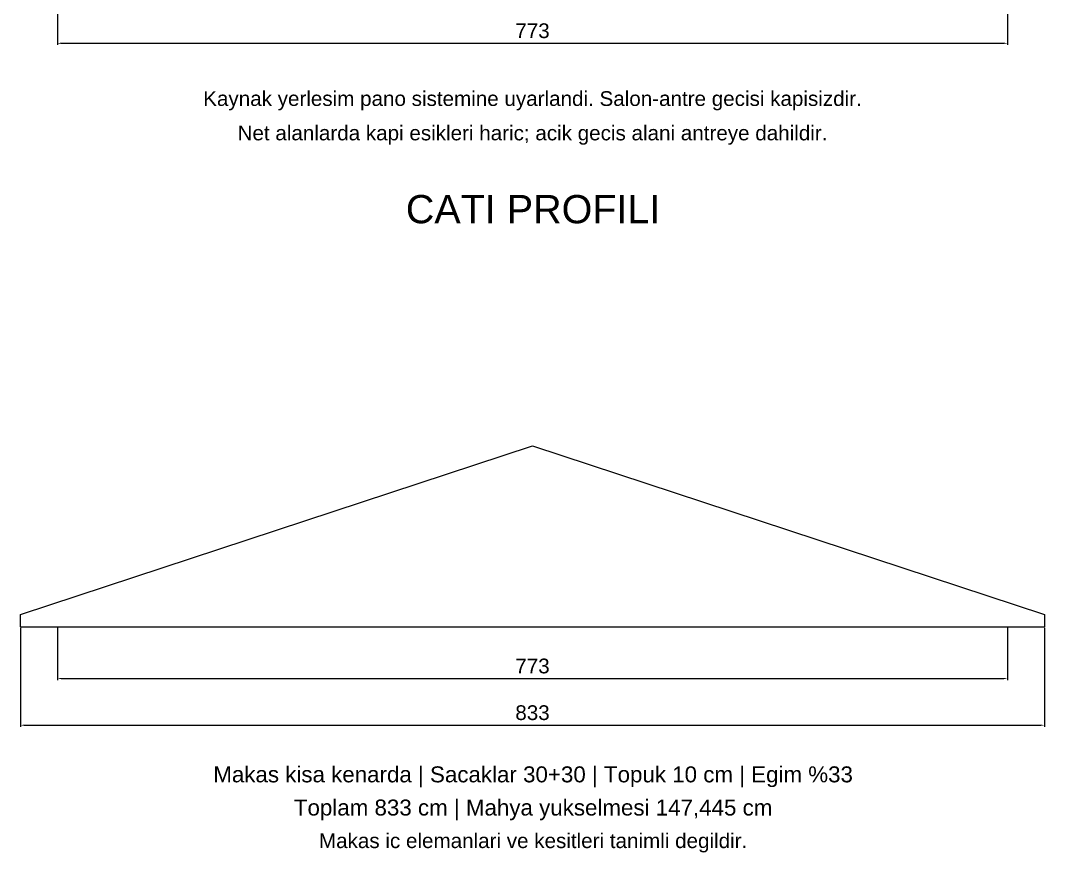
# Model space of a CAD drawing. Header units: centimetres. Extents: x -114 to 2948, y -828 to 1257.
# Drawn here: x 1043 to 1876, y -729 to -51 of the extents above; entities that cross this region are included whole.
import ezdxf
from ezdxf.enums import TextEntityAlignment as Align

# ---------------------------------------------------------------- set-up
doc = ezdxf.new("R2010")
doc.units = ezdxf.units.CM
for name, color, linetype in [('YENI_CATI', 1, 'Continuous'), ('YENI_OLCU', 4, 'Continuous'), ('YENI_YAZI', 7, 'Continuous')]:
    doc.layers.add(name, color=color, linetype=linetype)
doc.styles.get("Standard").update_dxf_attribs({"font": 'Arial.ttf'})
doc.dimstyles.new('ISO-25', dxfattribs={"dimtxt": 12, "dimasz": 3, "dimexe": 1.25, "dimexo": 0.625, "dimgap": 4, "dimtad": 1, "dimtxsty": 'Standard', "dimcen": 2.5, "dimadec": 0, "dimazin": 0, "dimtfac": 1, "dimtmove": 0, "dimatfit": 3, "dimfxl": 1, "dimarcsym": 0})

# ---------------------------------------------------------------- blocks, each defined once
blk = doc.blocks.new('*D169')
at = {"layer": 'Defpoints', "color": 0, "transparency": 16777216}
for p in [(1073, 0), (1846, 0), (1846, -70)]:
    blk.add_point(p, dxfattribs=at)
at = {"layer": 'YENI_OLCU', "color": 0, "lineweight": -2, "transparency": 16777216}
for p, q in [((1073, -0.62), (1073, -71.25)), ((1846, -0.62), (1846, -71.25)), ((1076, -70), (1843, -70))]:
    blk.add_line(p, q, dxfattribs=at)
at = {"layer": 'YENI_OLCU', "color": 0, "transparency": 16777216}
for points in [[(1076, -69.5), (1076, -70.5), (1073, -70)], [(1843, -69.5), (1843, -70.5), (1846, -70)]]:
    blk.add_solid(points, dxfattribs=at)
at = {"layer": 'YENI_OLCU', "color": 0, "transparency": 16777216, "insert": (1459.5, -59.87), "char_height": 12, "attachment_point": 5}
blk.add_mtext('773', dxfattribs=at)
blk = doc.blocks.new('*D192')
at = {"layer": 'Defpoints', "color": 0, "transparency": 16777216}
for p in [(1073, -545), (1846, -545), (1846, -587)]:
    blk.add_point(p, dxfattribs=at)
at = {"layer": 'YENI_OLCU', "color": 0, "lineweight": -2, "transparency": 16777216}
for p, q in [((1073, -545.62), (1073, -588.25)), ((1846, -545.62), (1846, -588.25)), ((1076, -587), (1843, -587))]:
    blk.add_line(p, q, dxfattribs=at)
at = {"layer": 'YENI_OLCU', "color": 0, "transparency": 16777216}
for points in [[(1076, -586.5), (1076, -587.5), (1073, -587)], [(1843, -586.5), (1843, -587.5), (1846, -587)]]:
    blk.add_solid(points, dxfattribs=at)
at = {"layer": 'YENI_OLCU', "color": 0, "transparency": 16777216, "insert": (1459.5, -576.87), "char_height": 12, "attachment_point": 5}
blk.add_mtext('773', dxfattribs=at)
blk = doc.blocks.new('*D193')
at = {"layer": 'Defpoints', "color": 0, "transparency": 16777216}
for p in [(1043, -545), (1876, -545), (1876, -625)]:
    blk.add_point(p, dxfattribs=at)
at = {"layer": 'YENI_OLCU', "color": 0, "lineweight": -2, "transparency": 16777216}
for p, q in [((1043, -545.62), (1043, -626.25)), ((1876, -545.62), (1876, -626.25)), ((1046, -625), (1873, -625))]:
    blk.add_line(p, q, dxfattribs=at)
at = {"layer": 'YENI_OLCU', "color": 0, "transparency": 16777216}
for points in [[(1046, -624.5), (1046, -625.5), (1043, -625)], [(1873, -624.5), (1873, -625.5), (1876, -625)]]:
    blk.add_solid(points, dxfattribs=at)
at = {"layer": 'YENI_OLCU', "color": 0, "transparency": 16777216, "insert": (1459.5, -614.87), "char_height": 12, "attachment_point": 5}
blk.add_mtext('833', dxfattribs=at)

msp = doc.modelspace()

# ---------------------------------------------------------------- linework, layer by layer
at = {"layer": 'YENI_CATI'}
for p, q in [((1043, -535), (1459.5, -397.555)), ((1459.5, -397.555), (1876, -535)), ((1043, -545), (1043, -535)), ((1876, -535), (1876, -545)), ((1043, -545), (1876, -545))]:
    msp.add_line(p, q, dxfattribs=at)

# ---------------------------------------------------------------- texts
at = {"layer": 'YENI_YAZI'}
for s, height, p in [('Kaynak yerlesim pano sistemine uyarlandi. Salon-antre gecisi kapisizdir.', 12, (1459.5, -115)), ('Net alanlarda kapi esikleri haric; acik gecis alani antreye dahildir.', 12, (1459.5, -143)), ('CATI PROFILI', 23, (1460, -205)), ('Makas kisa kenarda | Sacaklar 30+30 | Topuk 10 cm | Egim %33', 13, (1460, -665)), ('Toplam 833 cm | Mahya yukselmesi 147,445 cm', 13, (1460, -692)), ('Makas ic elemanlari ve kesitleri tanimli degildir.', 12, (1460, -719))]:
    msp.add_text(s, height=height, dxfattribs=at).set_placement(p, align=Align.MIDDLE_CENTER)

# ---------------------------------------------------------------- dimensions: what is measured, and where the dimension line sits
at = {"layer": 'YENI_OLCU'}
for base, p1, p2, picture, middle in [((1846, -70), (1073, 0), (1846, 0), '*D169', (1459.5, -59.869)), ((1876, -625), (1043, -545), (1876, -545), '*D193', (1459.5, -614.869)), ((1846, -587), (1073, -545), (1846, -545), '*D192', (1459.5, -576.869))]:
    dim = msp.add_linear_dim(base=base, p1=p1, p2=p2, dimstyle='ISO-25', dxfattribs=at)
    dim.commit()
    dim.dimension.update_dxf_attribs({"geometry": picture, "text_midpoint": middle})

doc.saveas('drawing.dxf')
